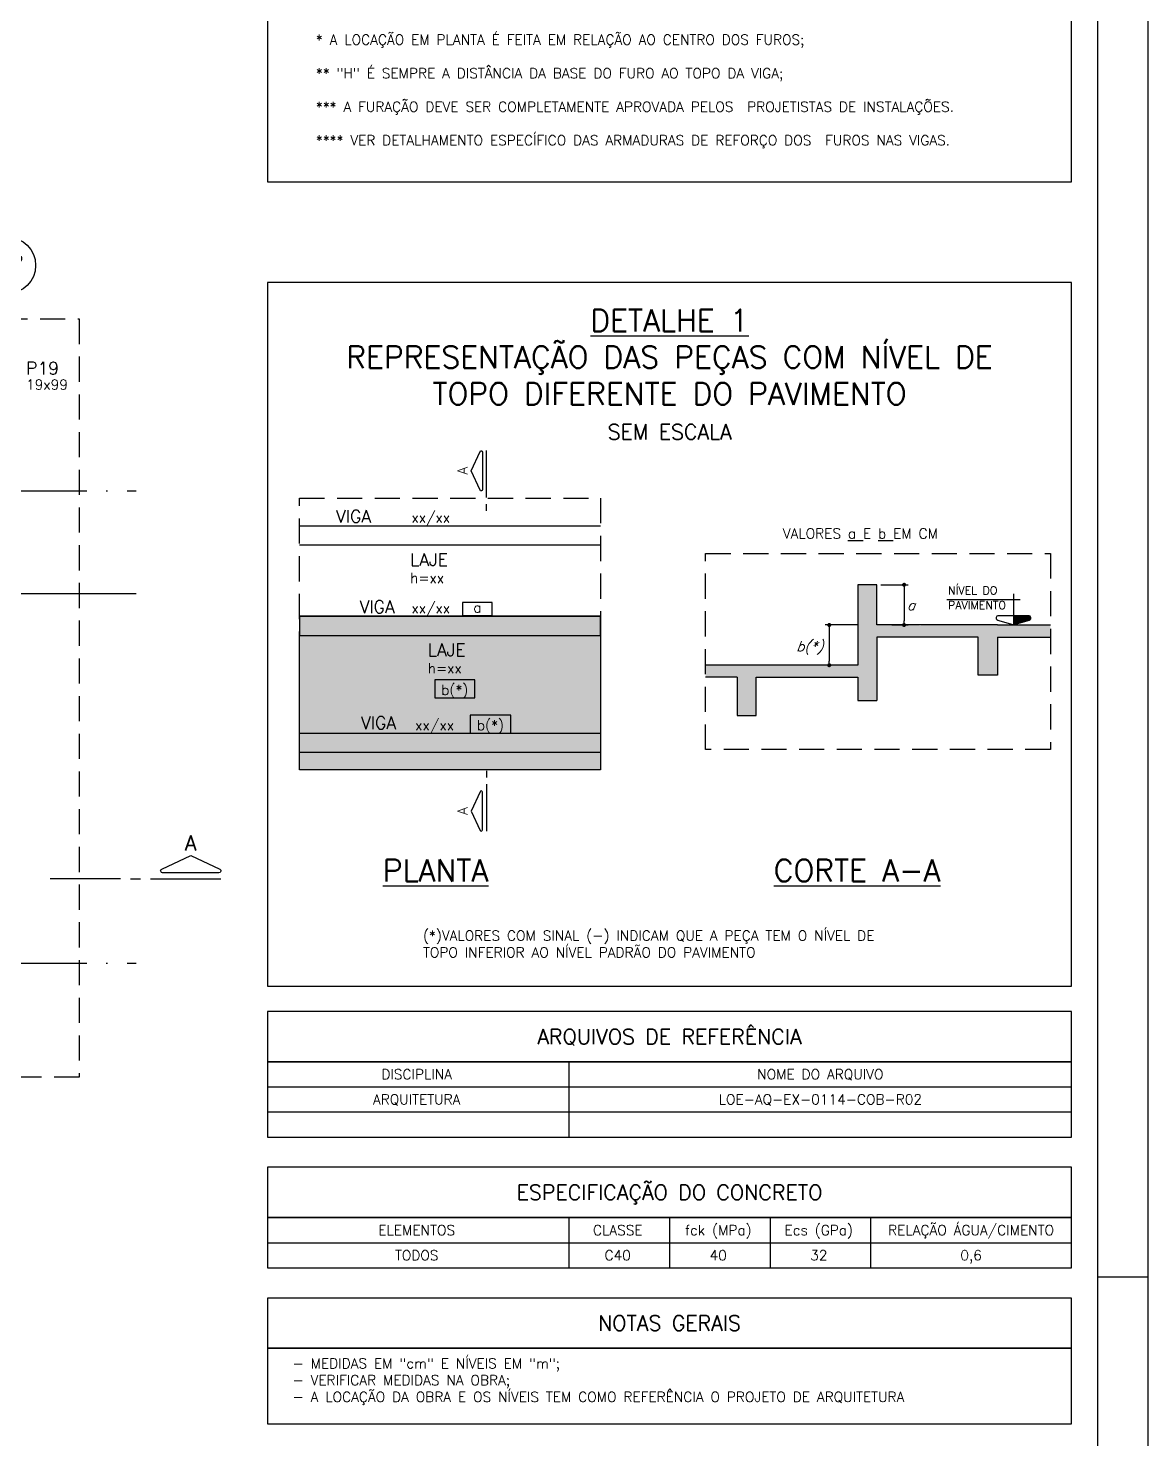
# Model space of a CAD drawing. Header units: millimetres. Extents: x -2404 to 6316, y -1750 to 2455.
# Drawn here: x 5202 to 6316, y -426 to 977 of the extents above; entities that cross this region are included whole.
import ezdxf
from ezdxf.enums import TextEntityAlignment as Align

# ---------------------------------------------------------------- set-up
doc = ezdxf.new("R2010")
doc.units = ezdxf.units.MM
doc.header["$LTSCALE"] = 50
doc.linetypes.add('DASHED', pattern=[0.75, 0.5, -0.25])
doc.linetypes.add('EIXO', pattern=[6.8, 6, -0.4, 0, -0.4])
for name, color, linetype in [('F-AUX', 2, 'Continuous'), ('F-CORTE', 4, 'Continuous'), ('F-CORTE-INDICAÇÃO', 4, 'Continuous'), ('F-COTAS', 106, 'Continuous'), ('F-DESNIVEL-1', 254, 'Continuous'), ('F-DET_LINHA', 1, 'Continuous'), ('F-DET_TEXTO', 3, 'Continuous'), ('F-EIXO', 12, 'EIXO'), ('F-LAJES', 3, 'Continuous'), ('F-LAJES-DIM', 2, 'Continuous'), ('F-LAJES-NOME', 4, 'Continuous'), ('F-MARGEM', 1, 'Continuous'), ('F-PILARES-DIM', 172, 'Continuous'), ('F-PILARES-NOME', 170, 'Continuous'), ('F-SOLIDO', 71, 'Continuous'), ('F-TEXTO', 6, 'Continuous'), ('F-TEXTO-CYAN', 4, 'Continuous'), ('F-TEXTO-YELLOW', 2, 'Continuous'), ('F-VIGAS-DIM', 2, 'Continuous'), ('F-VIGAS-NOME', 4, 'Continuous')]:
    doc.layers.add(name, color=color, linetype=linetype)
doc.layers.add('F-DESNIVEL-2', color=7, linetype='Continuous', true_color=0xffd1e8)
doc.styles.add('8718-AE-BARR-FORM-R09$0$ROMANS', font='romans.shx', dxfattribs={"oblique": 20})
doc.styles.add('CP-TEXTO', font='romans.shx')
doc.styles.add('MCP', font='romans.shx')
doc.styles.add('ROMANS', font='romans.shx')

# ---------------------------------------------------------------- blocks, each defined once
blk = doc.blocks.new('*U39')
at = {"layer": 'F-EIXO'}
blk.add_line((0, 0), (1709.4, 0), dxfattribs=at)
at = {"layer": 'F-TEXTO', "style": 'ROMANS'}
blk.add_attdef('EIXO', text='', height=17.5, dxfattribs=at).set_placement((-28.2, 0), align=Align.MIDDLE_CENTER)
blk = doc.blocks.new('*U24')
at = {"layer": 'F-EIXO'}
blk.add_line((0, 0), (1655.5, 0), dxfattribs=at)
at = {"layer": 'F-TEXTO', "style": 'ROMANS'}
blk.add_attdef('EIXO', text='', height=17.5, dxfattribs=at).set_placement((-28.2, 0), align=Align.MIDDLE_CENTER)
blk = doc.blocks.new('*U37')
at = {"layer": 'F-EIXO'}
blk.add_line((0, 0), (0, -833.8), dxfattribs=at)
at = {"layer": 'F-EIXO', "color": 2, "linetype": 'Continuous'}
blk.add_circle((0, 28.2), 28.2, dxfattribs=at)
at = {"layer": 'F-TEXTO', "style": 'ROMANS'}
blk.add_attdef('EIXO', text='', height=17.5, rotation=360, dxfattribs=at).set_placement((0, 28.2), align=Align.MIDDLE_CENTER)
blk = doc.blocks.new('*U8')
at = {"layer": 'F-CORTE-INDICAÇÃO'}
for p, q in [((70, 0), (0, 0)), ((80, 0), (90, 0)), ((100, 0), (170, 0))]:
    blk.add_line(p, q, dxfattribs=at)
blk.add_lwpolyline([(112, 6, -0.802585), (111.2, 9.8), (140, 23.3), (168.8, 9.8, -0.802585), (168, 6)], format="xyb", close=True, dxfattribs=at)
at = {"layer": 'F-CORTE-INDICAÇÃO', "style": 'ROMANS'}
blk.add_attdef('CORTE', text='', height=15, dxfattribs=at).set_placement((140, 35.8), align=Align.MIDDLE_CENTER)
at = {"layer": 'F-CORTE-INDICAÇÃO', "color": 2, "style": 'ROMANS'}
blk.add_attdef('FOLHA', text='', height=12, dxfattribs=at).set_placement((140, -10), align=Align.MIDDLE_CENTER)
blk = doc.blocks.new('A0-3L')
at = {"layer": 'F-MARGEM', "color": 2}
blk.add_line((173.4, 29.7), (174.4, 29.7), dxfattribs=at)
blk.add_lwpolyline([(0, 0), (0, 84.1), (174.4, 84.1), (174.4, 0)], close=True, dxfattribs=at)
at = {"layer": 'F-MARGEM', "color": 7}
blk.add_lwpolyline([(2.5, 83.1), (173.4, 83.1), (173.4, 1), (2.5, 1)], close=True, dxfattribs=at)
blk = doc.blocks.new('*U223')
at = {"layer": 'F-LAJES-DIM', "color": 1}
blk.add_lwpolyline([(0, 0), (40, 0), (40, 18), (0, 18)], close=True, dxfattribs=at)
at = {"layer": 'F-LAJES-DIM', "style": 'MCP'}
blk.add_attdef('DIM', text='', height=10, dxfattribs=at).set_placement((20, 8), align=Align.MIDDLE_CENTER)
blk = doc.blocks.new('*U224')
at = {"layer": 'F-LAJES-DIM', "color": 1}
blk.add_lwpolyline([(0, 0), (29.4, 0), (29.4, 13), (0, 13)], close=True, dxfattribs=at)
at = {"layer": 'F-LAJES-DIM', "style": 'MCP'}
blk.add_attdef('DIM', text='', height=10, dxfattribs=at).set_placement((14.7, 8), align=Align.MIDDLE_CENTER)
blk = doc.blocks.new('_DOT')
at = {"color": 0, "linetype": 'ByBlock'}
blk.add_line((-0.5, 0), (-1, 0), dxfattribs=at)
at = {"color": 0, "linetype": 'ByBlock', "const_width": 0.5}
blk.add_lwpolyline([(-0.25, 0, 1), (0.25, 0, 1)], format="xyb", close=True, dxfattribs=at)
blk = doc.blocks.new('*U222')
at = {"layer": 'F-LAJES-DIM', "color": 1}
blk.add_lwpolyline([(0, 0), (40.2, 0), (40.2, 18), (0, 18)], close=True, dxfattribs=at)
at = {"layer": 'F-LAJES-DIM', "style": 'MCP'}
blk.add_attdef('DIM', text='', height=10, dxfattribs=at).set_placement((20.1, 8), align=Align.MIDDLE_CENTER)

msp = doc.modelspace()

# ---------------------------------------------------------------- hatches: boundary and pattern name
at = {"layer": 'F-DESNIVEL-1'}
h = msp.add_hatch(color=256, dxfattribs=at)
h.dxf.hatch_style = 1
h.paths.add_polyline_path([(5771.085, 239.13), (5471.658, 239.13), (5471.658, 372.917), (5771.085, 372.917)])
at = {"layer": 'F-DESNIVEL-2'}
h = msp.add_hatch(color=256, dxfattribs=at)
h.dxf.hatch_style = 1
h.paths.add_polyline_path([(5471.658, 372.917), (5771.085, 372.917), (5771.085, 391.917), (5471.658, 391.917)])
at = {"layer": 'F-SOLIDO'}
for points in [[(5875.588, 343.218), (5906.943, 343.218), (5997.662, 343.218, 0.41421356), (5998.662, 342.218, 0.41421356), (5999.662, 343.218), (6026.943, 343.218), (6026.943, 383.218), (6026.943, 423.218), (6045.943, 423.218), (6045.943, 383.218), (6088.018, 383.218, 0.41421356), (6089.018, 382.218, 0.41421356), (6090.018, 383.218), (6165.943, 383.218), (6181.939, 383.218), (6218.673, 383.218), (6218.673, 371.218), (6165.943, 371.218), (6165.943, 333.218), (6146.943, 333.218), (6146.943, 371.218), (6045.943, 371.218), (6045.943, 308.218), (6026.943, 308.218), (6026.943, 331.218), (5925.943, 331.218), (5925.943, 293.218), (5906.943, 293.218), (5906.943, 331.218), (5875.588, 331.218)], [(6181.939, 392.747), (6197.139, 392.747, -0.41421356), (6198.739, 391.147), (6198.739, 389.138, -0.33120617), (6197.599, 387.605), (6182.399, 383.285, -0.07299342), (6181.939, 383.218)]]:
    msp.add_hatch(color=256, dxfattribs=at).paths.add_polyline_path(points)

# ---------------------------------------------------------------- linework, layer by layer
at = {"color": 1, "linetype": 'DASHED'}
msp.add_lwpolyline([(5252.616, -66.463), (3676.1, -66.463), (3676.1, 687.556), (5252.616, 687.556)], close=True, dxfattribs=at)
at = {"layer": 'F-AUX', "color": 2}
for p, q in [((6188.659, 408.383), (6115.739, 408.383)), ((6181.939, 414.347), (6181.939, 383.218))]:
    msp.add_line(p, q, dxfattribs=at)
msp.add_lwpolyline([(6182.399, 383.285, -0.14676884), (6181.479, 383.285), (6166.279, 387.605, -0.33120617), (6165.139, 389.138), (6165.139, 391.147, -0.41421356), (6166.739, 392.747), (6197.139, 392.747, -0.41421356), (6198.739, 391.147), (6198.739, 389.138, -0.33120617), (6197.599, 387.605), (6182.399, 383.285, -0.14676884), (6181.479, 383.285)], format="xyb", dxfattribs=at)
at = {"layer": 'F-CORTE'}
for p, q in [((6026.943, 331.218), (6026.943, 308.218)), ((6026.943, 308.218), (6045.943, 308.218))]:
    msp.add_line(p, q, dxfattribs=at)
for points in [[(6165.943, 383.218), (6045.943, 383.218), (6045.943, 423.218), (6026.943, 423.218), (6026.943, 343.218), (5906.943, 343.218)], [(6165.943, 383.218), (6218.673, 383.218)], [(6165.943, 371.218), (6165.943, 333.218), (6146.943, 333.218), (6146.943, 371.218), (6045.943, 371.218), (6045.943, 308.218)], [(6165.943, 371.218), (6218.673, 371.218)], [(5906.943, 343.218), (5875.588, 343.218)], [(5906.943, 331.218), (5875.588, 331.218)], [(5906.943, 331.218), (5906.943, 293.218), (5925.943, 293.218), (5925.943, 331.218), (6026.943, 331.218)]]:
    msp.add_lwpolyline(points, dxfattribs=at)
at = {"layer": 'F-CORTE-INDICAÇÃO'}
for p, q in [((5657.812, 509.912), (5657.812, 556.578)), ((5657.812, 496.578), (5657.812, 503.245)), ((5657.812, 238.237), (5657.812, 231.57)), ((5657.812, 224.903), (5657.812, 178.237))]:
    msp.add_line(p, q, dxfattribs=at)
for points in [[(5653.812, 517.912, -0.80258485), (5651.27, 517.348), (5642.303, 536.578), (5651.27, 555.808, -0.80258485), (5653.812, 555.245)], [(5653.812, 216.903, 0.80258485), (5651.27, 217.467), (5642.303, 198.237), (5651.27, 179.006, 0.80258485), (5653.812, 179.57)]]:
    msp.add_lwpolyline(points, format="xyb", close=True, dxfattribs=at)
at = {"layer": 'F-COTAS'}
for p, q in [((6049.943, 423.218), (6077.081, 423.218)), ((6073.081, 419.218), (6073.081, 387.218)), ((6026.943, 383.218), (5994.662, 383.218)), ((5998.662, 379.218), (5998.662, 347.218)), ((6061.003, 383.218), (6077.081, 383.218)), ((6018.497, 343.218), (5994.662, 343.218))]:
    msp.add_line(p, q, dxfattribs=at)
at = {"layer": 'F-DESNIVEL-1'}
msp.add_lwpolyline([(5771.085, 239.13), (5471.658, 239.13), (5471.658, 372.917), (5771.085, 372.917)], close=True, dxfattribs=at)
at = {"layer": 'F-DESNIVEL-2'}
msp.add_lwpolyline([(5471.658, 372.917), (5771.085, 372.917), (5771.085, 391.917), (5471.658, 391.917)], close=True, dxfattribs=at)
at = {"layer": 'F-DET_LINHA'}
for p, q in [((5439.768, -51.052), (6239.768, -51.052)), ((5739.768, -51.052), (5739.768, -76.052)), ((5439.768, -76.052), (6239.768, -76.052)), ((5439.768, -76.052), (6239.768, -76.052)), ((5739.768, -76.052), (5739.768, -126.052)), ((5439.768, -101.052), (6239.768, -101.052)), ((5439.768, -206.052), (6239.768, -206.052)), ((5739.768, -206.052), (5739.768, -231.052)), ((5839.768, -206.052), (5839.768, -231.052)), ((5939.768, -206.052), (5939.768, -231.052)), ((6039.768, -206.052), (6039.768, -231.052)), ((5439.768, -231.052), (6239.768, -231.052)), ((5439.768, -231.052), (6239.768, -231.052)), ((5739.768, -231.052), (5739.768, -256.052)), ((5839.768, -231.052), (5839.768, -256.052)), ((5939.768, -231.052), (5939.768, -256.052)), ((6039.768, -231.052), (6039.768, -256.052)), ((5439.768, -256.052), (6239.768, -256.052)), ((5439.768, -336.052), (6239.768, -336.052)), ((5439.768, -411.052), (6239.768, -411.052))]:
    msp.add_line(p, q, dxfattribs=at)
at = {"layer": 'F-DET_LINHA', "color": 1}
for points in [[(5439.768, 823.948), (6239.768, 823.948), (6239.768, 1863.948), (5439.768, 1863.948)], [(5439.768, 23.948), (6239.768, 23.948), (6239.768, 723.948), (5439.768, 723.948)]]:
    msp.add_lwpolyline(points, close=True, dxfattribs=at)
at = {"layer": 'F-DET_LINHA', "color": 1, "linetype": 'DASHED'}
for points in [[(5471.658, 509.342), (5771.085, 509.342), (5771.085, 239.13), (5471.658, 239.13)], [(6218.673, 259.338), (5875.588, 259.338), (5875.588, 454.357), (6218.673, 454.357)]]:
    msp.add_lwpolyline(points, close=True, dxfattribs=at)
at = {"layer": 'F-DET_LINHA'}
for points in [[(5439.768, -51.052), (6239.768, -51.052), (6239.768, -1.052), (5439.768, -1.052)], [(5439.768, -126.052), (6239.768, -126.052), (6239.768, -51.052), (5439.768, -51.052)], [(5439.768, -206.052), (6239.768, -206.052), (6239.768, -156.052), (5439.768, -156.052)], [(5439.768, -256.052), (6239.768, -256.052), (6239.768, -206.052), (5439.768, -206.052)], [(5439.768, -336.052), (6239.768, -336.052), (6239.768, -286.052), (5439.768, -286.052)], [(5439.768, -411.052), (6239.768, -411.052), (6239.768, -336.052), (5439.768, -336.052)]]:
    msp.add_lwpolyline(points, close=True, dxfattribs=at)
at = {"layer": 'F-LAJES'}
for points in [[(5471.658, 481.917), (5771.085, 481.917)], [(5471.658, 462.917), (5771.085, 462.917)], [(5471.658, 391.917), (5771.085, 391.917)], [(5471.658, 372.917), (5771.085, 372.917)], [(5471.658, 275.62), (5771.085, 275.62)], [(5471.658, 256.62), (5771.085, 256.62)]]:
    msp.add_lwpolyline(points, dxfattribs=at)

# ---------------------------------------------------------------- block references
at = {"layer": 'F-CORTE-INDICAÇÃO', "linetype": 'Continuous'}
ref = msp.add_blockref('*U8', (5223.539, 130.675), dxfattribs=at)
ref.add_attrib('CORTE', 'A', dxfattribs={"height": 15, "style": 'ROMANS'}).set_placement((5363.539, 166.438), align=Align.MIDDLE_CENTER)
at = {"layer": 'F-COTAS', "xscale": 4, "yscale": 4, "zscale": 4}
for p, rotation in [((6073.081, 423.218), 90), ((5998.662, 383.218), 90), ((6073.081, 383.218), 270), ((5998.662, 343.218), 270)]:
    msp.add_blockref('_DOT', p, dxfattribs=dict(at, rotation=rotation))
at = {"layer": 'F-EIXO', "linetype": 'Continuous'}
msp.add_blockref('*U37', (5181, 712.631), dxfattribs=at).add_auto_attribs({'EIXO': "T4'"})
for name, p in [('*U39', (3599.689, 516.506)), ('*U24', (3653.582, 414.506)), ('*U39', (3599.689, 47.006))]:
    msp.add_blockref(name, p, dxfattribs=at)
at = {"layer": 'F-LAJES-DIM', "linetype": 'Continuous'}
for name, p, values in [('*U224', (5634, 392.642), {'DIM': 'a'}), ('*U223', (5606.159, 310.777), {'DIM': 'b(*)'}), ('*U222', (5641.558, 275.62), {'DIM': 'b(*)'})]:
    msp.add_blockref(name, p, dxfattribs=at).add_auto_attribs(values)
at = {"layer": 'F-MARGEM', "xscale": 50, "yscale": 50, "zscale": 50}
msp.add_blockref('A0-3L', (-2404.482, -1750.135), dxfattribs=at)

# ---------------------------------------------------------------- texts
at = {"layer": 'F-CORTE-INDICAÇÃO', "style": 'ROMANS'}
for p in [(5633.969, 536.578), (5633.969, 198.237)]:
    msp.add_attdef('A', text='A', height=10, rotation=90, dxfattribs=at).set_placement(p, align=Align.MIDDLE_CENTER)
at = {"layer": 'F-DET_TEXTO', "color": 4, "style": '8718-AE-BARR-FORM-R09$0$ROMANS'}
for s, p in [('ARQUIVOS DE REFERÊNCIA', (5839.768, -26.052)), ('ESPECIFICAÇÃO DO CONCRETO', (5839.768, -181.052)), ('NOTAS GERAIS', (5839.768, -311.052))]:
    msp.add_text(s, height=15, dxfattribs=at).set_placement(p, align=Align.MIDDLE_CENTER)
at = {"layer": 'F-LAJES-DIM', "linetype": 'Continuous', "style": 'MCP'}
for p in [(5581.787, 424.971), (5599.318, 335.23)]:
    msp.add_text('h=xx', height=10, dxfattribs=at).set_placement(p)
at = {"layer": 'F-LAJES-NOME', "linetype": 'Continuous', "style": 'MCP'}
for p in [(5581.787, 441.971), (5599.318, 352.23)]:
    msp.add_text('LAJE', height=12.5, dxfattribs=at).set_placement(p)
at = {"layer": 'F-PILARES-DIM', "linetype": 'Continuous', "style": 'MCP'}
msp.add_text('19x99', height=10, dxfattribs=at).set_placement((5199.763, 617.279))
at = {"layer": 'F-PILARES-NOME', "linetype": 'Continuous', "style": 'MCP'}
msp.add_text('P19', height=12.5, dxfattribs=at).set_placement((5199.763, 632.279))
at = {"layer": 'F-TEXTO', "style": 'ROMANS'}
for s, p in [('%%UPLANTA', (5554.56, 128.215)), ('%%UCORTE A-A', (5943.436, 128.215))]:
    msp.add_text(s, height=21.875, dxfattribs=at).set_placement(p)
at = {"layer": 'F-TEXTO', "color": 4, "style": 'MCP'}
for s, p in [('DISCIPLINA', (5588.256, -63.552)), ('NOME DO ARQUIVO', (5989.768, -63.552)), ('RELAÇÃO ÁGUA/CIMENTO', (6139.768, -218.552)), ('ELEMENTOS', (5588.256, -218.552)), ('CLASSE', (5788.256, -218.552)), ('fck (MPa)', (5888.256, -218.552)), ('Ecs (GPa)', (5988.256, -218.552))]:
    msp.add_text(s, height=10, dxfattribs=at).set_placement(p, align=Align.MIDDLE_CENTER)
at = {"layer": 'F-TEXTO', "color": 3, "style": 'MCP'}
for s, p in [('ARQUITETURA', (5588.256, -88.552)), ('LOE-AQ-EX-0114-COB-R02', (5989.768, -88.552)), ('TODOS', (5588.256, -243.552)), ('C40', (5788.256, -243.552)), ('40', (5888.256, -243.552)), ('32', (5988.256, -243.552)), ('0,6', (6139.768, -243.552))]:
    msp.add_text(s, height=10, dxfattribs=at).set_placement(p, align=Align.MIDDLE_CENTER)
at = {"layer": 'F-TEXTO', "insert": (5839.768, 649.682), "char_height": 21.875, "width": 750, "attachment_point": 5, "style": 'ROMANS'}
msp.add_mtext('{\\LDETALHE 1}\\PREPRESENTAÇÃO DAS PEÇAS COM NÍVEL DE TOPO DIFERENTE DO PAVIMENTO', dxfattribs=at)
at = {"layer": 'F-TEXTO', "color": 3, "char_height": 8, "attachment_point": 1, "style": 'MCP'}
for s, insert in [('NÍVEL DO', (6116.873, 421.653)), ('PAVIMENTO', (6116.873, 406.907))]:
    msp.add_mtext_dynamic_manual_height_columns(s, width=59.10237, gutter_width=12.5, heights=[0], dxfattribs=dict(at, insert=insert))
at = {"layer": 'F-TEXTO', "color": 3, "insert": (5464.768, -346.052), "char_height": 10, "width": 840.80067, "attachment_point": 1, "style": 'CP-TEXTO'}
msp.add_mtext('- MEDIDAS EM "cm" E NÍVEIS EM "m";\\P- VERIFICAR MEDIDAS NA OBRA;\\P- A LOCAÇÃO DA OBRA E OS NÍVEIS TEM COMO REFERÊNCIA O PROJETO DE ARQUITETURA', dxfattribs=at)
at = {"layer": 'F-TEXTO-CYAN', "style": 'ROMANS', "oblique": 20}
for s, p in [('a', (6075.796, 397.95)), ('b(*)', (5965.647, 357.094))]:
    msp.add_text(s, height=10, dxfattribs=at).set_placement(p)
at = {"layer": 'F-TEXTO-CYAN', "color": 3, "char_height": 10, "attachment_point": 1, "style": 'ROMANS'}
for s, insert, width in [('* A LOCAÇÃO EM PLANTA É FEITA EM RELAÇÃO AO CENTRO DOS FUROS;  \\P\\P** "H" É SEMPRE A DISTÂNCIA DA BASE DO FURO AO TOPO DA VIGA;  \\P\\P*** A FURAÇÃO DEVE SER COMPLETAMENTE APROVADA PELOS  PROJETISTAS DE INSTALAÇÕES.  \\P\\P**** VER DETALHAMENTO ESPECÍFICO DAS ARMADURAS DE REFORÇO DOS  FUROS NAS VIGAS.', (5487.993, 970.261), 748.96227), ('VALORES {\\La} E {\\Lb} EM CM', (5952.512, 479.206), 491.08938), ('(*)VALORES COM SINAL (-) INDICAM QUE A PEÇA TEM O NÍVEL DE TOPO INFERIOR AO NÍVEL PADRÃO DO PAVIMENTO', (5594.495, 79.331), 491.08938)]:
    msp.add_mtext(s, dxfattribs=dict(at, insert=insert, width=width))
at = {"layer": 'F-TEXTO-YELLOW', "style": 'ROMANS'}
msp.add_text('SEM ESCALA', height=15, dxfattribs=at).set_placement((5778.265, 567.782))
at = {"layer": 'F-VIGAS-DIM', "linetype": 'Continuous', "style": 'MCP'}
for p in [(5583.043, 485.042), (5583.043, 395.042), (5586.861, 278.745)]:
    msp.add_text('xx/xx', height=10, dxfattribs=at).set_placement(p)
at = {"layer": 'F-VIGAS-NOME', "linetype": 'Continuous', "style": 'MCP'}
for p in [(5508.043, 485.042), (5531.503, 395.042), (5532.91, 279.724)]:
    msp.add_text('VIGA', height=12.5, dxfattribs=at).set_placement(p)

doc.saveas('drawing.dxf')
